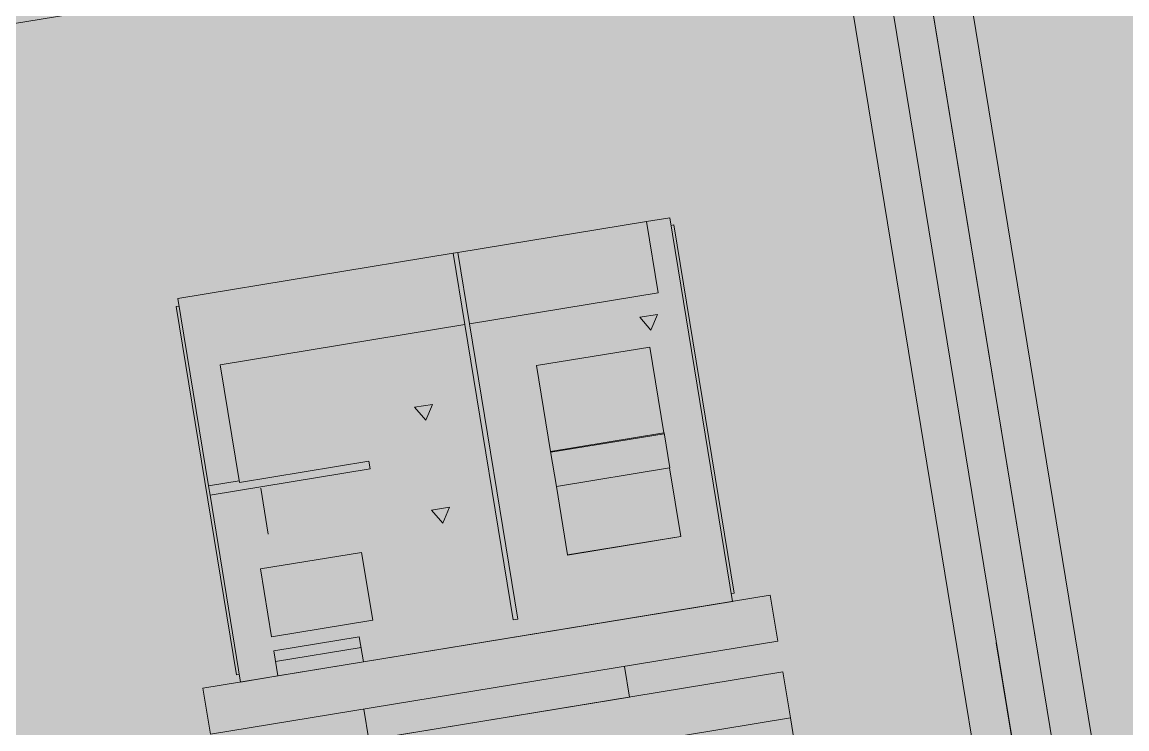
# Model space of a CAD drawing. Header units: metres. Extents: x 2 to 659295185, y -28 to 1124222152.
# Drawn here: x 655571.993 to 655572.704, y 1126616.725 to 1126617.18 of the extents above; entities that cross this region are included whole.
import ezdxf

# ---------------------------------------------------------------- set-up
doc = ezdxf.new("R2010")
doc.units = ezdxf.units.M
doc.header["$MEASUREMENT"] = 0
doc.linetypes.add('DASHDOT', pattern=[1, 0.5, -0.25, 0, -0.25])
doc.layers.get('0').update_dxf_attribs({"linetype": 'CONTINUOUS'})
doc.layers.add('LC-MUEBLE MADERA', color=12, linetype='CONTINUOUS', lineweight=9)
doc.layers.add('LOCALES ASIGNADOS', color=41, linetype='DASHDOT', lineweight=0)

# ---------------------------------------------------------------- blocks, each defined once
blk = doc.blocks.new('monitor')
at = {"linetype": 'Continuous', "lineweight": 0}
for p, q in [((0.0199999999997545, -0.1849999999995475), (0.0199999999997545, 0.1850000000003433)), ((0.0499999999988177, 0.1850000000003433), (0.0499999999988177, -0.1849999999995475)), ((0.0699999999999363, -0.1849999999997749), (0.0699999999999363, 0.1850000000001159)), ((0.0999999999989996, 0.1850000000001159), (0.0999999999989996, -0.1849999999997749)), ((0.0699999999999363, 0.0850000000004343), (0.0499999999988177, 0.0850000000004343)), ((0.0499999999988177, -0.0849999999996385), (0.0499999999988177, 0.0850000000004343)), ((0.0699999999999363, -0.0849999999996385), (0.0499999999988177, -0.0849999999996385))]:
    blk.add_line(p, q, dxfattribs=at)
for p, q in [((0.0499999999988177, 0.1850000000003433), (0.0199999999997545, 0.1850000000003433)), ((0.0999999999989996, 0.1850000000001159), (0.0699999999999363, 0.1850000000001159)), ((0.0199999999997545, -0.1849999999995475), (0.0499999999988177, -0.1849999999995475)), ((0.0699999999999363, -0.1849999999997749), (0.0999999999989996, -0.1849999999997749))]:
    blk.add_line(p, q)
blk.add_lwpolyline([(0.0199999999997545, 0.1850000000003433), (0.0050000000002228, 0.1850000000003433), (0.0050000000002228, -0.1849999999995475), (0.0199999999997545, -0.1849999999995475)])
blk = doc.blocks.new('impresora fiscal')
at = {"linetype": 'Continuous', "lineweight": 0}
for p, q in [((1901.68399166101, 751.706183977464), (1901.924690606705, 751.7061839774648)), ((1901.68399166101, 751.7061839774648), (1901.68399166101, 751.4561839774649)), ((1901.98041001659, 751.7061839774648), (1901.924690606705, 751.7061839774648)), ((1901.924690606705, 751.7061839774648), (1901.924690606705, 751.6898759193109)), ((1901.98041001659, 751.7061839774648), (1902.004756086679, 751.7061839774648)), ((1901.98041001659, 751.6898759193109), (1901.98041001659, 751.7061839774648)), ((1902.004756086679, 751.7061839774648), (1902.00475608668, 751.5844513809309)), ((1901.682049513341, 751.7011839774641), (1901.68399166101, 751.7011839774641)), ((1901.682049513341, 751.7011839774641), (1901.682049513343, 751.4611839774651)), ((1902.006698234348, 751.7011839774641), (1902.004756086679, 751.7011839774641)), ((1902.006698234348, 751.7011839774641), (1902.006698234347, 751.4611839774651)), ((1901.822136655293, 751.6951690115108), (1901.822136655293, 751.5027678235091)), ((1901.825136655294, 751.6951690115108), (1901.822136655293, 751.6951690115108)), ((1901.825136655294, 751.5027678235091), (1901.825136655293, 751.6951690115108)), ((1901.98041001659, 751.696907894868), (1901.924690606705, 751.696907894868)), ((1901.924690606705, 751.6898759193109), (1901.98041001659, 751.6898759193109)), ((1901.914424819502, 751.6365232354577), (1901.914424819502, 751.6806350842168)), ((1901.98041001659, 751.6806350842177), (1901.914424819502, 751.6806350842168)), ((1901.98041001659, 751.6806350842177), (1901.98041001659, 751.6365232354577)), ((1901.71018520024, 751.6596487722328), (1901.71018520024, 751.6596008563575)), ((1901.783920216989, 751.6596487722328), (1901.71018520024, 751.6596487722328)), ((1901.71018520024, 751.6596008563575), (1901.71018520024, 751.6149515775569)), ((1901.783920216989, 751.6596008563588), (1901.71018520024, 751.6596008563575)), ((1901.783920216989, 751.6596487722328), (1901.783920216989, 751.6596008563588)), ((1901.783920216989, 751.6149515775569), (1901.783920216989, 751.6596008563588)), ((1901.914424819502, 751.6365232354577), (1901.98041001659, 751.6365232354577)), ((1901.859845993214, 751.6263390226137), (1901.853998249393, 751.6170621027047)), ((1901.865693737034, 751.6170621027047), (1901.859845993214, 751.6263390226137)), ((1901.709964212781, 751.6149994934298), (1901.709964212781, 751.5921897503298)), ((1901.71018520024, 751.614999493429), (1901.709964212781, 751.614999493429)), ((1901.71018520024, 751.6149515775569), (1901.783920216989, 751.6149515775569)), ((1901.783920216989, 751.5921897503308), (1901.783920216989, 751.6149515775569)), ((1901.853998249393, 751.6170621027047), (1901.865693737034, 751.6170621027047)), ((1901.97180644769, 751.615255440511), (1901.97180644769, 751.5852554405118)), ((1901.783920216989, 751.5926689090718), (1901.709964212781, 751.5926689090709)), ((1901.709964212781, 751.5921897503298), (1901.71018520024, 751.5921897503298)), ((1901.71018520024, 751.5921897503308), (1901.71018520024, 751.5921418344569)), ((1901.783920216989, 751.5921418344569), (1901.71018520024, 751.5921418344569)), ((1901.71018520024, 751.5921418344569), (1901.71018520024, 751.5362194261297)), ((1901.783920216989, 751.5921897503308), (1901.783920216989, 751.5921418344569)), ((1901.783920216989, 751.5362194261306), (1901.783920216989, 751.5921418344569)), ((1901.900344536616, 751.5844513809309), (1901.900344536616, 751.5793988111047)), ((1901.900344536617, 751.5844513809309), (1902.00475608668, 751.5844513809309)), ((1901.900344536617, 751.5793988111047), (1901.98475608668, 751.5793988111047)), ((1901.98475608668, 751.5793988111047), (1901.984756086679, 751.5027678235097)), ((1902.00475608668, 751.5784411289557), (1901.98475608668, 751.5784411289557)), ((1902.00475608668, 751.5844513809309), (1902.00475608668, 751.5784411289557)), ((1902.00475608668, 751.4561839774649), (1902.00475608668, 751.5784411289557)), ((1901.859845993213, 751.5592576720958), (1901.853998249393, 751.5499807521869)), ((1901.865693737034, 751.5499807521869), (1901.859845993213, 751.5592576720958)), ((1901.853998249393, 751.5499807521869), (1901.865693737034, 751.5499807521869)), ((1901.71018520024, 751.5362194261306), (1901.783920216989, 751.5362194261306)), ((1901.707579027371, 751.5255512297581), (1901.70173128355, 751.5162743098488)), ((1901.713426771191, 751.5162743098488), (1901.707579027371, 751.5255512297581)), ((1901.70173128355, 751.5162743098488), (1901.713426771191, 751.5162743098488)), ((1901.822136655293, 751.5027678235091), (1901.699171419405, 751.5027678235091)), ((1901.699171419405, 751.5027678235091), (1901.699171419405, 751.4561839774649)), ((1901.822136655293, 751.4561839774636), (1901.822136655293, 751.5027678235091)), ((1901.825136655294, 751.5027678235091), (1901.825136655295, 751.4561839774636)), ((1901.984756086679, 751.5027678235097), (1901.825136655294, 751.5027678235091)), ((1901.682049513343, 751.4611839774651), (1901.68399166101, 751.4611839774651)), ((1902.006698234347, 751.4611839774651), (1902.004756086679, 751.4611839774651)), ((1901.68399166101, 751.4561839774649), (1901.699171419405, 751.4561839774649)), ((1901.699171419405, 751.4561839774636), (1901.822136655293, 751.4561839774636)), ((1901.822136655293, 751.4561839774636), (1901.825136655295, 751.4561839774636)), ((1901.825136655295, 751.4561839774636), (1902.00475608668, 751.4561839774649))]:
    blk.add_line(p, q, dxfattribs=at)
blk = doc.blocks.new('mueble de caja')
blk.add_line((1905.740984712256, 751.1713051362258), (1904.500984712257, 751.1713273603857))
for points in [[(1904.500984712257, 751.3887239489028), (1904.500984712257, 751.8213051362254), (1904.475584712257, 751.8213051362254), (1904.475584712257, 751.6665185083466)], [(1904.424784712263, 751.8113051362254), (1904.424784712263, 750.3713051362256), (1904.450184712264, 750.3713051362256), (1904.450184712264, 751.8113051362254)], [(1904.450184712264, 751.8113051362254), (1904.450184712264, 750.3890018444267), (1904.475584712257, 750.3890018444267), (1904.475511434866, 750.9818512216386)], [(1904.475458870364, 751.8113051362245), (1904.475494469573, 751.3615126179727)], [(1904.475473983672, 751.3615126179727), (1904.475584712257, 750.3713051362256), (1904.500984712257, 750.3713051362256), (1904.500984712257, 751.3887239489028)]]:
    blk.add_lwpolyline(points)
at = {"rotation": 270}
blk.add_blockref('monitor', (1904.799094698205, 751.7127000489153), dxfattribs=at)
blk.add_blockref('impresora fiscal', (2.954720824359128, -0.0934839285484941))

msp = doc.modelspace()

# ---------------------------------------------------------------- hatches: boundary and pattern name
at = {"layer": 'LOCALES ASIGNADOS'}
msp.add_hatch(color=256, dxfattribs=at).paths.add_polyline_path([(655573.6331374971, 1126634.507406965), (655553.8916737022, 1126631.27201389), (655555.8355825844, 1126619.414374081), (655554.4092544344, 1126619.180586582), (655558.2965643161, 1126595.467212733), (655554.0153661583, 1126594.765392103), (655555.9762121426, 1126582.740667189), (655581.4343085975, 1126586.913732745)])

# ---------------------------------------------------------------- block references
at = {"layer": 'LC-MUEBLE MADERA', "rotation": 189.3068500646226}
msp.add_blockref('mueble de caja', (657330.4645165338, 1127666.547592958), dxfattribs=at)

doc.saveas('drawing.dxf')
